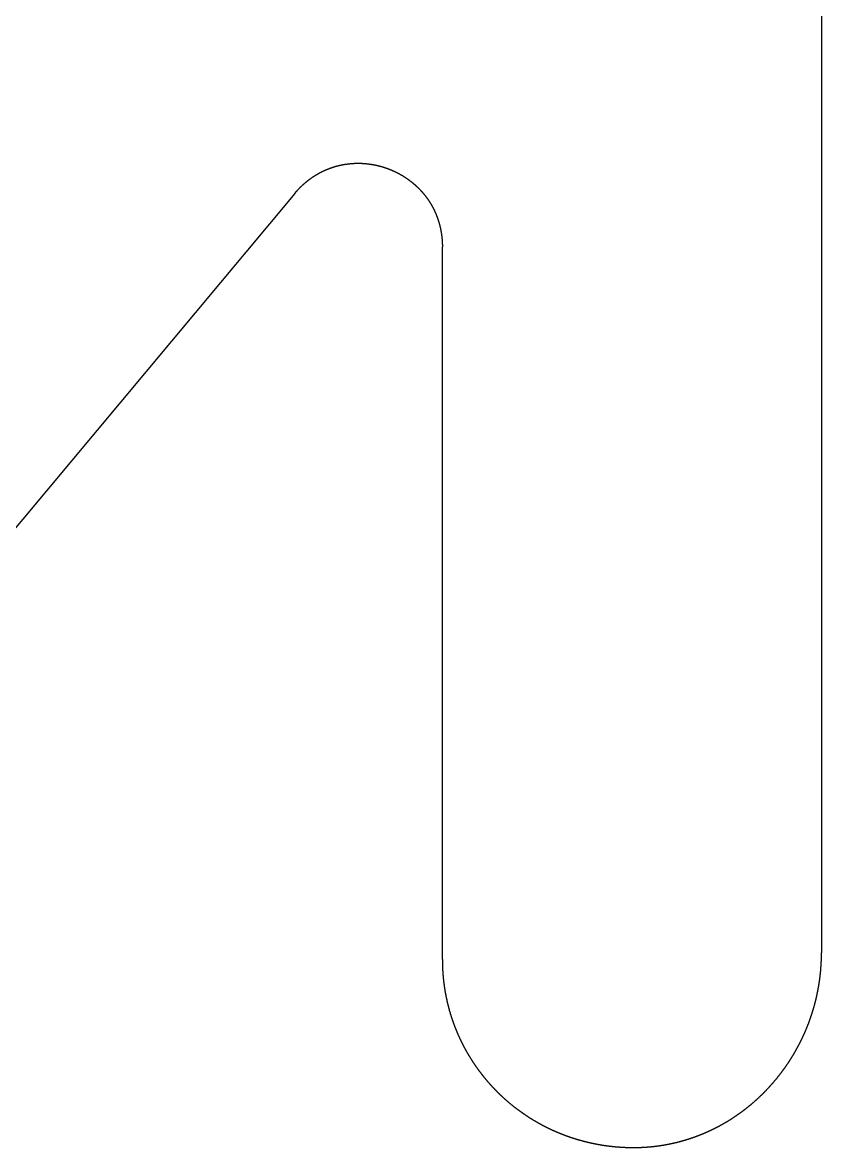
# Model space of a CAD drawing. Header units: millimetres. Extents: x -275 to 275, y -100 to 100.
# Drawn here: x 48.21 to 63.51, y -26.55 to -4.99 of the extents above; entities that cross this region are included whole.
import ezdxf

# ---------------------------------------------------------------- set-up
doc = ezdxf.new("R2010")
doc.units = ezdxf.units.MM

msp = doc.modelspace()

# ---------------------------------------------------------------- linework, layer by layer
for p, q in [((63.515, 13.435), (63.515, -22.822)), ((53.422, -8.266), (39.237, -25.246)), ((56.25, -22.949), (56.25, -9.292))]:
    msp.add_line(p, q)
for points in [[(53.422, -8.266), (53.425, -8.263), (53.428, -8.259), (53.431, -8.256), (53.434, -8.253), (53.436, -8.249), (53.439, -8.246), (53.442, -8.242), (53.445, -8.239), (53.448, -8.236), (53.451, -8.232), (53.454, -8.229), (53.457, -8.226), (53.46, -8.222), (53.463, -8.219), (53.466, -8.216), (53.469, -8.213), (53.472, -8.209), (53.475, -8.206), (53.478, -8.203), (53.481, -8.2), (53.484, -8.196), (53.487, -8.193), (53.49, -8.19), (53.493, -8.187), (53.496, -8.184), (53.499, -8.18), (53.502, -8.177), (53.505, -8.174), (53.508, -8.171), (53.511, -8.168), (53.514, -8.165), (53.517, -8.162), (53.52, -8.159), (53.523, -8.155), (53.526, -8.152), (53.529, -8.149), (53.532, -8.146), (53.535, -8.143), (53.538, -8.14), (53.541, -8.137), (53.544, -8.134), (53.547, -8.131), (53.551, -8.128), (53.554, -8.125), (53.557, -8.122), (53.56, -8.119), (53.563, -8.116), (53.566, -8.113), (53.569, -8.111), (53.572, -8.108), (53.575, -8.105), (53.579, -8.102), (53.582, -8.099), (53.585, -8.096), (53.588, -8.093), (53.591, -8.09), (53.594, -8.088), (53.597, -8.085), (53.601, -8.082), (53.604, -8.079), (53.607, -8.076), (53.61, -8.074), (53.613, -8.071), (53.617, -8.068), (53.62, -8.065), (53.623, -8.063), (53.626, -8.06), (53.629, -8.057), (53.633, -8.054), (53.636, -8.052), (53.639, -8.049), (53.642, -8.046), (53.645, -8.044), (53.649, -8.041), (53.652, -8.038), (53.655, -8.036), (53.658, -8.033), (53.662, -8.03), (53.665, -8.028), (53.668, -8.025), (53.671, -8.023), (53.675, -8.02), (53.678, -8.018), (53.681, -8.015), (53.685, -8.012), (53.688, -8.01), (53.691, -8.007), (53.694, -8.005), (53.698, -8.002), (53.701, -8), (53.704, -7.997), (53.708, -7.995), (53.711, -7.993), (53.714, -7.99), (53.718, -7.988), (53.721, -7.985), (53.724, -7.983), (53.728, -7.98), (53.731, -7.978), (53.734, -7.976), (53.738, -7.973), (53.741, -7.971), (53.744, -7.969), (53.748, -7.966), (53.751, -7.964), (53.754, -7.962), (53.758, -7.959), (53.761, -7.957), (53.764, -7.955), (53.768, -7.952), (53.771, -7.95), (53.775, -7.948), (53.778, -7.946), (53.781, -7.943), (53.785, -7.941), (53.788, -7.939), (53.792, -7.937), (53.795, -7.934), (53.798, -7.932), (53.802, -7.93), (53.805, -7.928), (53.809, -7.926), (53.812, -7.924), (53.815, -7.922), (53.819, -7.919), (53.822, -7.917), (53.826, -7.915), (53.829, -7.913), (53.833, -7.911), (53.836, -7.909), (53.839, -7.907), (53.843, -7.905), (53.846, -7.903), (53.85, -7.901), (53.853, -7.899), (53.857, -7.897), (53.86, -7.895), (53.864, -7.893), (53.867, -7.891), (53.871, -7.889), (53.874, -7.887), (53.878, -7.885), (53.881, -7.883), (53.885, -7.881), (53.888, -7.879), (53.892, -7.877), (53.895, -7.875), (53.899, -7.873), (53.902, -7.871), (53.906, -7.87), (53.909, -7.868), (53.913, -7.866), (53.916, -7.864), (53.92, -7.862), (53.923, -7.86), (53.927, -7.858), (53.93, -7.857), (53.934, -7.855), (53.937, -7.853), (53.941, -7.851), (53.944, -7.85), (53.948, -7.848), (53.951, -7.846), (53.955, -7.844), (53.959, -7.843), (53.962, -7.841), (53.966, -7.839), (53.969, -7.837), (53.973, -7.836), (53.976, -7.834), (53.98, -7.832), (53.983, -7.831), (53.987, -7.829), (53.991, -7.828), (53.994, -7.826), (53.998, -7.824), (54.001, -7.823), (54.005, -7.821), (54.009, -7.82), (54.012, -7.818), (54.016, -7.816), (54.019, -7.815), (54.023, -7.813), (54.027, -7.812), (54.03, -7.81), (54.034, -7.809), (54.037, -7.807), (54.041, -7.806), (54.045, -7.804), (54.048, -7.803), (54.052, -7.801), (54.055, -7.8), (54.059, -7.798), (54.063, -7.797), (54.066, -7.795), (54.07, -7.794), (54.073, -7.793), (54.077, -7.791), (54.081, -7.79), (54.084, -7.788), (54.088, -7.787), (54.092, -7.786), (54.095, -7.784), (54.099, -7.783), (54.103, -7.782), (54.106, -7.78), (54.11, -7.779), (54.114, -7.778), (54.117, -7.777), (54.121, -7.775), (54.125, -7.774), (54.128, -7.773), (54.132, -7.771), (54.135, -7.77), (54.139, -7.769), (54.143, -7.768), (54.146, -7.767), (54.15, -7.765), (54.154, -7.764), (54.158, -7.763), (54.161, -7.762), (54.165, -7.761), (54.169, -7.759), (54.172, -7.758), (54.176, -7.757), (54.18, -7.756), (54.183, -7.755), (54.187, -7.754), (54.191, -7.753), (54.194, -7.752), (54.198, -7.751), (54.202, -7.749), (54.205, -7.748), (54.209, -7.747), (54.213, -7.746), (54.217, -7.745), (54.22, -7.744), (54.224, -7.743), (54.228, -7.742), (54.231, -7.741), (54.235, -7.74), (54.239, -7.739), (54.242, -7.738), (54.246, -7.737), (54.25, -7.736), (54.254, -7.736), (54.257, -7.735), (54.261, -7.734), (54.265, -7.733), (54.268, -7.732), (54.272, -7.731), (54.276, -7.73), (54.28, -7.729), (54.283, -7.728), (54.287, -7.727), (54.291, -7.727), (54.295, -7.726), (54.298, -7.725), (54.302, -7.724), (54.306, -7.723), (54.31, -7.723), (54.313, -7.722), (54.317, -7.721), (54.321, -7.72), (54.324, -7.719), (54.328, -7.719), (54.332, -7.718), (54.336, -7.717), (54.339, -7.717), (54.343, -7.716), (54.347, -7.715), (54.351, -7.714), (54.354, -7.714), (54.358, -7.713), (54.362, -7.712), (54.366, -7.712), (54.369, -7.711), (54.373, -7.71), (54.377, -7.71), (54.381, -7.709), (54.384, -7.709), (54.388, -7.708), (54.392, -7.707), (54.396, -7.707), (54.399, -7.706), (54.403, -7.706), (54.407, -7.705), (54.411, -7.705), (54.414, -7.704), (54.418, -7.704), (54.422, -7.703), (54.426, -7.703), (54.429, -7.702), (54.433, -7.702), (54.437, -7.701), (54.441, -7.701), (54.445, -7.7), (54.448, -7.7), (54.452, -7.699), (54.456, -7.699), (54.46, -7.698), (54.463, -7.698), (54.467, -7.698), (54.471, -7.697), (54.475, -7.697), (54.478, -7.696), (54.482, -7.696), (54.486, -7.696), (54.49, -7.695), (54.494, -7.695), (54.497, -7.695), (54.501, -7.694), (54.505, -7.694), (54.509, -7.694), (54.512, -7.693), (54.516, -7.693), (54.52, -7.693), (54.524, -7.693), (54.527, -7.692), (54.531, -7.692), (54.535, -7.692), (54.539, -7.692), (54.543, -7.691), (54.546, -7.691), (54.55, -7.691), (54.554, -7.691), (54.558, -7.691), (54.561, -7.69), (54.565, -7.69), (54.569, -7.69), (54.573, -7.69), (54.576, -7.69), (54.58, -7.69), (54.584, -7.689), (54.588, -7.689), (54.592, -7.689), (54.595, -7.689), (54.599, -7.689), (54.603, -7.689), (54.607, -7.689), (54.61, -7.689), (54.614, -7.689), (54.618, -7.689), (54.622, -7.689), (54.625, -7.689), (54.629, -7.689), (54.633, -7.689), (54.637, -7.689), (54.641, -7.689), (54.644, -7.689), (54.648, -7.689), (54.652, -7.689), (54.656, -7.689), (54.659, -7.689), (54.663, -7.689), (54.667, -7.689), (54.671, -7.689), (54.674, -7.689), (54.678, -7.689), (54.682, -7.689), (54.686, -7.689), (54.69, -7.69), (54.693, -7.69), (54.697, -7.69), (54.701, -7.69), (54.705, -7.69), (54.708, -7.69), (54.712, -7.69), (54.716, -7.691), (54.72, -7.691), (54.723, -7.691), (54.727, -7.691), (54.731, -7.691), (54.735, -7.692), (54.738, -7.692), (54.742, -7.692), (54.746, -7.692), (54.75, -7.693), (54.753, -7.693), (54.757, -7.693), (54.761, -7.693), (54.765, -7.694), (54.768, -7.694), (54.772, -7.694), (54.776, -7.695), (54.78, -7.695), (54.783, -7.695), (54.787, -7.696), (54.791, -7.696), (54.795, -7.696), (54.798, -7.697), (54.802, -7.697), (54.806, -7.698), (54.809, -7.698), (54.813, -7.698), (54.817, -7.699), (54.821, -7.699), (54.824, -7.7), (54.828, -7.7), (54.832, -7.701), (54.836, -7.701), (54.839, -7.701), (54.843, -7.702), (54.847, -7.702), (54.85, -7.703), (54.854, -7.703), (54.858, -7.704), (54.862, -7.704), (54.865, -7.705), (54.869, -7.706), (54.873, -7.706), (54.877, -7.707), (54.88, -7.707), (54.884, -7.708), (54.888, -7.708), (54.891, -7.709), (54.895, -7.71), (54.899, -7.71), (54.902, -7.711), (54.906, -7.711), (54.91, -7.712), (54.914, -7.713), (54.917, -7.713), (54.921, -7.714), (54.925, -7.715), (54.928, -7.715), (54.932, -7.716), (54.936, -7.717), (54.939, -7.717), (54.943, -7.718), (54.947, -7.719), (54.95, -7.719), (54.954, -7.72), (54.958, -7.721), (54.961, -7.722), (54.965, -7.722), (54.969, -7.723), (54.972, -7.724), (54.976, -7.725), (54.98, -7.725), (54.984, -7.726), (54.987, -7.727), (54.991, -7.728), (54.994, -7.729), (54.998, -7.73), (55.002, -7.73), (55.005, -7.731), (55.009, -7.732), (55.013, -7.733), (55.016, -7.734), (55.02, -7.735), (55.024, -7.736), (55.027, -7.736), (55.031, -7.737), (55.035, -7.738), (55.038, -7.739), (55.042, -7.74), (55.046, -7.741), (55.049, -7.742), (55.053, -7.743), (55.056, -7.744), (55.06, -7.745), (55.064, -7.746), (55.067, -7.747), (55.071, -7.748), (55.074, -7.749), (55.078, -7.75), (55.082, -7.751), (55.085, -7.752), (55.089, -7.753), (55.092, -7.754), (55.096, -7.755), (55.1, -7.756), (55.103, -7.757), (55.107, -7.758), (55.11, -7.759), (55.114, -7.76), (55.118, -7.761), (55.121, -7.763), (55.125, -7.764), (55.128, -7.765), (55.132, -7.766), (55.136, -7.767), (55.139, -7.768), (55.143, -7.769), (55.146, -7.771), (55.15, -7.772), (55.153, -7.773), (55.157, -7.774), (55.16, -7.775), (55.164, -7.776), (55.168, -7.778), (55.171, -7.779), (55.175, -7.78), (55.178, -7.781), (55.182, -7.783), (55.185, -7.784), (55.189, -7.785), (55.192, -7.786), (55.196, -7.788), (55.199, -7.789), (55.203, -7.79), (55.206, -7.792), (55.21, -7.793), (55.213, -7.794), (55.217, -7.795), (55.22, -7.797), (55.224, -7.798), (55.227, -7.799), (55.231, -7.801), (55.234, -7.802), (55.238, -7.804), (55.241, -7.805), (55.245, -7.806), (55.248, -7.808), (55.252, -7.809), (55.255, -7.811), (55.259, -7.812), (55.262, -7.813), (55.266, -7.815), (55.269, -7.816), (55.273, -7.818), (55.276, -7.819), (55.28, -7.821), (55.283, -7.822), (55.286, -7.824), (55.29, -7.825), (55.293, -7.827), (55.297, -7.828), (55.3, -7.83), (55.304, -7.831), (55.307, -7.833), (55.31, -7.834), (55.314, -7.836), (55.317, -7.837), (55.321, -7.839), (55.324, -7.84), (55.327, -7.842), (55.331, -7.843), (55.334, -7.845), (55.338, -7.847), (55.341, -7.848), (55.344, -7.85), (55.348, -7.851), (55.351, -7.853), (55.355, -7.855), (55.358, -7.856), (55.361, -7.858), (55.365, -7.86), (55.368, -7.861), (55.371, -7.863), (55.375, -7.865), (55.378, -7.866), (55.381, -7.868), (55.385, -7.87), (55.388, -7.871), (55.391, -7.873), (55.395, -7.875), (55.398, -7.877), (55.401, -7.878), (55.405, -7.88), (55.408, -7.882), (55.411, -7.884), (55.415, -7.885), (55.418, -7.887), (55.421, -7.889), (55.425, -7.891), (55.428, -7.893), (55.431, -7.894), (55.434, -7.896), (55.438, -7.898), (55.441, -7.9), (55.444, -7.902), (55.448, -7.904), (55.451, -7.905), (55.454, -7.907), (55.457, -7.909), (55.461, -7.911), (55.464, -7.913), (55.467, -7.915), (55.47, -7.917), (55.474, -7.919), (55.477, -7.92), (55.48, -7.922), (55.483, -7.924), (55.486, -7.926), (55.49, -7.928), (55.493, -7.93), (55.496, -7.932), (55.499, -7.934), (55.502, -7.936), (55.506, -7.938), (55.509, -7.94), (55.512, -7.942), (55.515, -7.944), (55.518, -7.946), (55.522, -7.948), (55.525, -7.95), (55.528, -7.952), (55.531, -7.954), (55.534, -7.956), (55.537, -7.958), (55.54, -7.96), (55.544, -7.962), (55.547, -7.964), (55.55, -7.966), (55.553, -7.969), (55.556, -7.971), (55.559, -7.973), (55.562, -7.975), (55.565, -7.977), (55.568, -7.979), (55.572, -7.981), (55.575, -7.983), (55.578, -7.985), (55.581, -7.988), (55.584, -7.99), (55.587, -7.992), (55.59, -7.994), (55.593, -7.996), (55.596, -7.999), (55.599, -8.001), (55.602, -8.003), (55.605, -8.005), (55.608, -8.007), (55.611, -8.01), (55.614, -8.012), (55.617, -8.014), (55.62, -8.016), (55.623, -8.019), (55.626, -8.021), (55.629, -8.023), (55.632, -8.025), (55.635, -8.028), (55.638, -8.03), (55.641, -8.032), (55.644, -8.035), (55.647, -8.037), (55.65, -8.039), (55.653, -8.041), (55.656, -8.044), (55.659, -8.046), (55.662, -8.048), (55.665, -8.051), (55.668, -8.053), (55.671, -8.056), (55.674, -8.058), (55.677, -8.06), (55.68, -8.063), (55.683, -8.065), (55.685, -8.068), (55.688, -8.07), (55.691, -8.072), (55.694, -8.075), (55.697, -8.077), (55.7, -8.08), (55.703, -8.082), (55.706, -8.085), (55.708, -8.087), (55.711, -8.089), (55.714, -8.092), (55.717, -8.094), (55.72, -8.097), (55.723, -8.099), (55.726, -8.102), (55.728, -8.104), (55.731, -8.107), (55.734, -8.109), (55.737, -8.112), (55.74, -8.115), (55.742, -8.117), (55.745, -8.12), (55.748, -8.122), (55.751, -8.125), (55.753, -8.127), (55.756, -8.13), (55.759, -8.132), (55.762, -8.135), (55.764, -8.138), (55.767, -8.14), (55.77, -8.143), (55.773, -8.145), (55.775, -8.148), (55.778, -8.151), (55.781, -8.153), (55.784, -8.156), (55.786, -8.159), (55.789, -8.161), (55.792, -8.164), (55.794, -8.167), (55.797, -8.169), (55.8, -8.172), (55.802, -8.175), (55.805, -8.177), (55.808, -8.18), (55.81, -8.183), (55.813, -8.186), (55.815, -8.188), (55.818, -8.191), (55.821, -8.194), (55.823, -8.196), (55.826, -8.199), (55.829, -8.202), (55.831, -8.205), (55.834, -8.208), (55.836, -8.21), (55.839, -8.213), (55.841, -8.216), (55.844, -8.219), (55.847, -8.222), (55.849, -8.224), (55.852, -8.227), (55.854, -8.23), (55.857, -8.233), (55.859, -8.236), (55.862, -8.238), (55.864, -8.241), (55.867, -8.244), (55.869, -8.247), (55.872, -8.25), (55.874, -8.253), (55.877, -8.256), (55.879, -8.259), (55.882, -8.261), (55.884, -8.264), (55.887, -8.267), (55.889, -8.27), (55.891, -8.273), (55.894, -8.276), (55.896, -8.279), (55.899, -8.282), (55.901, -8.285), (55.904, -8.288), (55.906, -8.291), (55.908, -8.294), (55.911, -8.297), (55.913, -8.3), (55.915, -8.303), (55.918, -8.306), (55.92, -8.309), (55.922, -8.312), (55.925, -8.315), (55.927, -8.318), (55.929, -8.321), (55.932, -8.324), (55.934, -8.327), (55.936, -8.33), (55.939, -8.333), (55.941, -8.336), (55.943, -8.339), (55.946, -8.342), (55.948, -8.345), (55.95, -8.348), (55.952, -8.352), (55.955, -8.355), (55.957, -8.358), (55.959, -8.361), (55.961, -8.364), (55.964, -8.367), (55.966, -8.37), (55.968, -8.373), (55.97, -8.376), (55.972, -8.38), (55.975, -8.383), (55.977, -8.386), (55.979, -8.389), (55.981, -8.392), (55.983, -8.395), (55.985, -8.399), (55.988, -8.402), (55.99, -8.405), (55.992, -8.408), (55.994, -8.411), (55.996, -8.415), (55.998, -8.418), (56, -8.421), (56.002, -8.424), (56.004, -8.428), (56.006, -8.431), (56.009, -8.434), (56.011, -8.437), (56.013, -8.441), (56.015, -8.444), (56.017, -8.447), (56.019, -8.451), (56.021, -8.454), (56.023, -8.457), (56.025, -8.46), (56.027, -8.464), (56.029, -8.467), (56.031, -8.47), (56.033, -8.474), (56.035, -8.477), (56.037, -8.48), (56.039, -8.484), (56.041, -8.487), (56.043, -8.491), (56.044, -8.494), (56.046, -8.497), (56.048, -8.501), (56.05, -8.504), (56.052, -8.507), (56.054, -8.511), (56.056, -8.514), (56.058, -8.518), (56.06, -8.521), (56.061, -8.524), (56.063, -8.528), (56.065, -8.531), (56.067, -8.535), (56.069, -8.538), (56.071, -8.542), (56.072, -8.545), (56.074, -8.549), (56.076, -8.552), (56.078, -8.556), (56.08, -8.559), (56.081, -8.563), (56.083, -8.566), (56.085, -8.57), (56.087, -8.573), (56.088, -8.577), (56.09, -8.58), (56.092, -8.584), (56.094, -8.587), (56.095, -8.591), (56.097, -8.594), (56.099, -8.598), (56.1, -8.601), (56.102, -8.605), (56.104, -8.608), (56.105, -8.612), (56.107, -8.616), (56.109, -8.619), (56.11, -8.623), (56.112, -8.626), (56.113, -8.63), (56.115, -8.634), (56.117, -8.637), (56.118, -8.641), (56.12, -8.644), (56.121, -8.648), (56.123, -8.652), (56.124, -8.655), (56.126, -8.659), (56.128, -8.663), (56.129, -8.666), (56.131, -8.67), (56.132, -8.674), (56.134, -8.677), (56.135, -8.681), (56.137, -8.685), (56.138, -8.688), (56.14, -8.692), (56.141, -8.696), (56.142, -8.7), (56.144, -8.703), (56.145, -8.707), (56.147, -8.711), (56.148, -8.715), (56.15, -8.718), (56.151, -8.722), (56.152, -8.726), (56.154, -8.73), (56.155, -8.733), (56.156, -8.737), (56.158, -8.741), (56.159, -8.745), (56.16, -8.748), (56.162, -8.752), (56.163, -8.756), (56.164, -8.76), (56.166, -8.764), (56.167, -8.767), (56.168, -8.771), (56.169, -8.775), (56.171, -8.779), (56.172, -8.783), (56.173, -8.787), (56.174, -8.79), (56.176, -8.794), (56.177, -8.798), (56.178, -8.802), (56.179, -8.806), (56.18, -8.81), (56.182, -8.814), (56.183, -8.818), (56.184, -8.822), (56.185, -8.825), (56.186, -8.829), (56.187, -8.833), (56.188, -8.837), (56.19, -8.841), (56.191, -8.845), (56.192, -8.849), (56.193, -8.853), (56.194, -8.857), (56.195, -8.861), (56.196, -8.865), (56.197, -8.869), (56.198, -8.873), (56.199, -8.877), (56.2, -8.881), (56.201, -8.885), (56.202, -8.889), (56.203, -8.893), (56.204, -8.897), (56.205, -8.901), (56.206, -8.905), (56.207, -8.909), (56.208, -8.913), (56.209, -8.917), (56.21, -8.921), (56.211, -8.925), (56.212, -8.929), (56.212, -8.933), (56.213, -8.937), (56.214, -8.941), (56.215, -8.945), (56.216, -8.949), (56.217, -8.953), (56.218, -8.957), (56.218, -8.961), (56.219, -8.965), (56.22, -8.97), (56.221, -8.974), (56.222, -8.978), (56.222, -8.982), (56.223, -8.986), (56.224, -8.99), (56.225, -8.994), (56.225, -8.998), (56.226, -9.003), (56.227, -9.007), (56.227, -9.011), (56.228, -9.015), (56.229, -9.019), (56.23, -9.023), (56.23, -9.028), (56.231, -9.032), (56.231, -9.036), (56.232, -9.04), (56.233, -9.044), (56.233, -9.048), (56.234, -9.053), (56.234, -9.057), (56.235, -9.061), (56.236, -9.065), (56.236, -9.07), (56.237, -9.074), (56.237, -9.078), (56.238, -9.082), (56.238, -9.087), (56.239, -9.091), (56.239, -9.095), (56.24, -9.099), (56.24, -9.104), (56.241, -9.108), (56.241, -9.112), (56.242, -9.116), (56.242, -9.121), (56.242, -9.125), (56.243, -9.129), (56.243, -9.134), (56.244, -9.138), (56.244, -9.142), (56.244, -9.147), (56.245, -9.151), (56.245, -9.155), (56.245, -9.16), (56.246, -9.164), (56.246, -9.168), (56.246, -9.173), (56.247, -9.177), (56.247, -9.181), (56.247, -9.186), (56.247, -9.19), (56.248, -9.194), (56.248, -9.199), (56.248, -9.203), (56.248, -9.208), (56.249, -9.212), (56.249, -9.216), (56.249, -9.221), (56.249, -9.225), (56.249, -9.23), (56.249, -9.234), (56.25, -9.238), (56.25, -9.243), (56.25, -9.247), (56.25, -9.252), (56.25, -9.256), (56.25, -9.261), (56.25, -9.265), (56.25, -9.27), (56.25, -9.274), (56.25, -9.278), (56.25, -9.283), (56.25, -9.287), (56.25, -9.292)], [(59.94, -26.55), (59.946, -26.55), (59.952, -26.55), (59.958, -26.55), (59.964, -26.55), (59.97, -26.549), (59.976, -26.549), (59.982, -26.549), (59.988, -26.549), (59.994, -26.549), (59.999, -26.549), (60.005, -26.549), (60.011, -26.549), (60.017, -26.548), (60.023, -26.548), (60.029, -26.548), (60.035, -26.548), (60.041, -26.548), (60.047, -26.547), (60.053, -26.547), (60.059, -26.547), (60.065, -26.547), (60.071, -26.546), (60.077, -26.546), (60.083, -26.546), (60.089, -26.546), (60.095, -26.545), (60.101, -26.545), (60.107, -26.545), (60.113, -26.544), (60.118, -26.544), (60.124, -26.544), (60.13, -26.543), (60.136, -26.543), (60.142, -26.543), (60.148, -26.542), (60.154, -26.542), (60.16, -26.541), (60.166, -26.541), (60.172, -26.541), (60.177, -26.54), (60.183, -26.54), (60.189, -26.539), (60.195, -26.539), (60.201, -26.538), (60.207, -26.538), (60.213, -26.537), (60.219, -26.537), (60.225, -26.536), (60.23, -26.536), (60.236, -26.535), (60.242, -26.535), (60.248, -26.534), (60.254, -26.534), (60.26, -26.533), (60.266, -26.532), (60.271, -26.532), (60.277, -26.531), (60.283, -26.531), (60.289, -26.53), (60.295, -26.529), (60.301, -26.529), (60.306, -26.528), (60.312, -26.527), (60.318, -26.527), (60.324, -26.526), (60.33, -26.525), (60.336, -26.525), (60.341, -26.524), (60.347, -26.523), (60.353, -26.522), (60.359, -26.522), (60.365, -26.521), (60.37, -26.52), (60.376, -26.519), (60.382, -26.519), (60.388, -26.518), (60.394, -26.517), (60.399, -26.516), (60.405, -26.515), (60.411, -26.515), (60.417, -26.514), (60.422, -26.513), (60.428, -26.512), (60.434, -26.511), (60.44, -26.51), (60.445, -26.509), (60.451, -26.509), (60.457, -26.508), (60.463, -26.507), (60.468, -26.506), (60.474, -26.505), (60.48, -26.504), (60.486, -26.503), (60.491, -26.502), (60.497, -26.501), (60.503, -26.5), (60.509, -26.499), (60.514, -26.498), (60.52, -26.497), (60.526, -26.496), (60.531, -26.495), (60.537, -26.494), (60.543, -26.493), (60.548, -26.492), (60.554, -26.491), (60.56, -26.49), (60.566, -26.489), (60.571, -26.488), (60.577, -26.487), (60.583, -26.485), (60.588, -26.484), (60.594, -26.483), (60.6, -26.482), (60.605, -26.481), (60.611, -26.48), (60.617, -26.479), (60.622, -26.477), (60.628, -26.476), (60.634, -26.475), (60.639, -26.474), (60.645, -26.473), (60.651, -26.471), (60.656, -26.47), (60.662, -26.469), (60.667, -26.468), (60.673, -26.466), (60.679, -26.465), (60.684, -26.464), (60.69, -26.463), (60.696, -26.461), (60.701, -26.46), (60.707, -26.459), (60.712, -26.457), (60.718, -26.456), (60.724, -26.455), (60.729, -26.453), (60.735, -26.452), (60.74, -26.451), (60.746, -26.449), (60.751, -26.448), (60.757, -26.447), (60.763, -26.445), (60.768, -26.444), (60.774, -26.442), (60.779, -26.441), (60.785, -26.439), (60.79, -26.438), (60.796, -26.437), (60.801, -26.435), (60.807, -26.434), (60.813, -26.432), (60.818, -26.431), (60.824, -26.429), (60.829, -26.428), (60.835, -26.426), (60.84, -26.425), (60.846, -26.423), (60.851, -26.422), (60.857, -26.42), (60.862, -26.418), (60.868, -26.417), (60.873, -26.415), (60.879, -26.414), (60.884, -26.412), (60.89, -26.41), (60.895, -26.409), (60.901, -26.407), (60.906, -26.406), (60.912, -26.404), (60.917, -26.402), (60.923, -26.401), (60.928, -26.399), (60.933, -26.397), (60.939, -26.396), (60.944, -26.394), (60.95, -26.392), (60.955, -26.391), (60.961, -26.389), (60.966, -26.387), (60.972, -26.385), (60.977, -26.384), (60.982, -26.382), (60.988, -26.38), (60.993, -26.378), (60.999, -26.377), (61.004, -26.375), (61.009, -26.373), (61.015, -26.371), (61.02, -26.369), (61.026, -26.367), (61.031, -26.366), (61.036, -26.364), (61.042, -26.362), (61.047, -26.36), (61.053, -26.358), (61.058, -26.356), (61.063, -26.354), (61.069, -26.353), (61.074, -26.351), (61.079, -26.349), (61.085, -26.347), (61.09, -26.345), (61.095, -26.343), (61.101, -26.341), (61.106, -26.339), (61.111, -26.337), (61.117, -26.335), (61.122, -26.333), (61.127, -26.331), (61.133, -26.329), (61.138, -26.327), (61.143, -26.325), (61.149, -26.323), (61.154, -26.321), (61.159, -26.319), (61.164, -26.317), (61.17, -26.315), (61.175, -26.313), (61.18, -26.311), (61.186, -26.309), (61.191, -26.307), (61.196, -26.305), (61.201, -26.303), (61.207, -26.3), (61.212, -26.298), (61.217, -26.296), (61.222, -26.294), (61.228, -26.292), (61.233, -26.29), (61.238, -26.288), (61.243, -26.285), (61.249, -26.283), (61.254, -26.281), (61.259, -26.279), (61.264, -26.277), (61.269, -26.274), (61.275, -26.272), (61.28, -26.27), (61.285, -26.268), (61.29, -26.266), (61.295, -26.263), (61.301, -26.261), (61.306, -26.259), (61.311, -26.257), (61.316, -26.254), (61.321, -26.252), (61.326, -26.25), (61.332, -26.247), (61.337, -26.245), (61.342, -26.243), (61.347, -26.24), (61.352, -26.238), (61.357, -26.236), (61.362, -26.233), (61.368, -26.231), (61.373, -26.229), (61.378, -26.226), (61.383, -26.224), (61.388, -26.221), (61.393, -26.219), (61.398, -26.217), (61.403, -26.214), (61.408, -26.212), (61.414, -26.209), (61.419, -26.207), (61.424, -26.204), (61.429, -26.202), (61.434, -26.199), (61.439, -26.197), (61.444, -26.195), (61.449, -26.192), (61.454, -26.19), (61.459, -26.187), (61.464, -26.185), (61.469, -26.182), (61.474, -26.179), (61.479, -26.177), (61.484, -26.174), (61.489, -26.172), (61.494, -26.169), (61.499, -26.167), (61.504, -26.164), (61.509, -26.162), (61.514, -26.159), (61.519, -26.156), (61.524, -26.154), (61.529, -26.151), (61.534, -26.148), (61.539, -26.146), (61.544, -26.143), (61.549, -26.141), (61.554, -26.138), (61.559, -26.135), (61.564, -26.133), (61.569, -26.13), (61.574, -26.127), (61.579, -26.125), (61.584, -26.122), (61.589, -26.119), (61.594, -26.116), (61.599, -26.114), (61.604, -26.111), (61.609, -26.108), (61.613, -26.105), (61.618, -26.103), (61.623, -26.1), (61.628, -26.097), (61.633, -26.094), (61.638, -26.092), (61.643, -26.089), (61.648, -26.086), (61.653, -26.083), (61.657, -26.08), (61.662, -26.078), (61.667, -26.075), (61.672, -26.072), (61.677, -26.069), (61.682, -26.066), (61.687, -26.063), (61.691, -26.06), (61.696, -26.058), (61.701, -26.055), (61.706, -26.052), (61.711, -26.049), (61.715, -26.046), (61.72, -26.043), (61.725, -26.04), (61.73, -26.037), (61.735, -26.034), (61.739, -26.031), (61.744, -26.028), (61.749, -26.025), (61.754, -26.022), (61.759, -26.02), (61.763, -26.017), (61.768, -26.014), (61.773, -26.011), (61.778, -26.008), (61.782, -26.005), (61.787, -26.002), (61.792, -25.998), (61.796, -25.995), (61.801, -25.992), (61.806, -25.989), (61.811, -25.986), (61.815, -25.983), (61.82, -25.98), (61.825, -25.977), (61.829, -25.974), (61.834, -25.971), (61.839, -25.968), (61.843, -25.965), (61.848, -25.962), (61.853, -25.959), (61.857, -25.955), (61.862, -25.952), (61.867, -25.949), (61.871, -25.946), (61.876, -25.943), (61.881, -25.94), (61.885, -25.936), (61.89, -25.933), (61.895, -25.93), (61.899, -25.927), (61.904, -25.924), (61.908, -25.921), (61.913, -25.917), (61.918, -25.914), (61.922, -25.911), (61.927, -25.908), (61.931, -25.904), (61.936, -25.901), (61.941, -25.898), (61.945, -25.895), (61.95, -25.891), (61.954, -25.888), (61.959, -25.885), (61.963, -25.882), (61.968, -25.878), (61.972, -25.875), (61.977, -25.872), (61.981, -25.868), (61.986, -25.865), (61.99, -25.862), (61.995, -25.858), (61.999, -25.855), (62.004, -25.852), (62.008, -25.848), (62.013, -25.845), (62.017, -25.842), (62.022, -25.838), (62.026, -25.835), (62.031, -25.831), (62.035, -25.828), (62.04, -25.825), (62.044, -25.821), (62.049, -25.818), (62.053, -25.814), (62.058, -25.811), (62.062, -25.807), (62.066, -25.804), (62.071, -25.801), (62.075, -25.797), (62.08, -25.794), (62.084, -25.79), (62.088, -25.787), (62.093, -25.783), (62.097, -25.78), (62.102, -25.776), (62.106, -25.773), (62.11, -25.769), (62.115, -25.766), (62.119, -25.762), (62.123, -25.759), (62.128, -25.755), (62.132, -25.751), (62.137, -25.748), (62.141, -25.744), (62.145, -25.741), (62.15, -25.737), (62.154, -25.734), (62.158, -25.73), (62.162, -25.726), (62.167, -25.723), (62.171, -25.719), (62.175, -25.716), (62.18, -25.712), (62.184, -25.708), (62.188, -25.705), (62.192, -25.701), (62.197, -25.697), (62.201, -25.694), (62.205, -25.69), (62.209, -25.686), (62.214, -25.683), (62.218, -25.679), (62.222, -25.675), (62.226, -25.672), (62.231, -25.668), (62.235, -25.664), (62.239, -25.661), (62.243, -25.657), (62.247, -25.653), (62.252, -25.649), (62.256, -25.646), (62.26, -25.642), (62.264, -25.638), (62.268, -25.634), (62.272, -25.631), (62.277, -25.627), (62.281, -25.623), (62.285, -25.619), (62.289, -25.616), (62.293, -25.612), (62.297, -25.608), (62.301, -25.604), (62.306, -25.6), (62.31, -25.596), (62.314, -25.593), (62.318, -25.589), (62.322, -25.585), (62.326, -25.581), (62.33, -25.577), (62.334, -25.573), (62.338, -25.57), (62.342, -25.566), (62.346, -25.562), (62.35, -25.558), (62.355, -25.554), (62.359, -25.55), (62.363, -25.546), (62.367, -25.542), (62.371, -25.538), (62.375, -25.534), (62.379, -25.531), (62.383, -25.527), (62.387, -25.523), (62.391, -25.519), (62.395, -25.515), (62.399, -25.511), (62.403, -25.507), (62.407, -25.503), (62.411, -25.499), (62.415, -25.495), (62.419, -25.491), (62.422, -25.487), (62.426, -25.483), (62.43, -25.479), (62.434, -25.475), (62.438, -25.471), (62.442, -25.467), (62.446, -25.463), (62.45, -25.459), (62.454, -25.455), (62.458, -25.451), (62.462, -25.447), (62.466, -25.443), (62.469, -25.439), (62.473, -25.434), (62.477, -25.43), (62.481, -25.426), (62.485, -25.422), (62.489, -25.418), (62.493, -25.414), (62.496, -25.41), (62.5, -25.406), (62.504, -25.402), (62.508, -25.397), (62.512, -25.393), (62.515, -25.389), (62.519, -25.385), (62.523, -25.381), (62.527, -25.377), (62.531, -25.373), (62.534, -25.368), (62.538, -25.364), (62.542, -25.36), (62.546, -25.356), (62.549, -25.352), (62.553, -25.348), (62.557, -25.343), (62.561, -25.339), (62.564, -25.335), (62.568, -25.331), (62.572, -25.326), (62.576, -25.322), (62.579, -25.318), (62.583, -25.314), (62.587, -25.309), (62.59, -25.305), (62.594, -25.301), (62.598, -25.297), (62.601, -25.292), (62.605, -25.288), (62.609, -25.284), (62.612, -25.28), (62.616, -25.275), (62.62, -25.271), (62.623, -25.267), (62.627, -25.262), (62.63, -25.258), (62.634, -25.254), (62.638, -25.249), (62.641, -25.245), (62.645, -25.241), (62.648, -25.236), (62.652, -25.232), (62.656, -25.228), (62.659, -25.223), (62.663, -25.219), (62.666, -25.215), (62.67, -25.21), (62.673, -25.206), (62.677, -25.201), (62.68, -25.197), (62.684, -25.193), (62.687, -25.188), (62.691, -25.184), (62.694, -25.179), (62.698, -25.175), (62.701, -25.171), (62.705, -25.166), (62.708, -25.162), (62.712, -25.157), (62.715, -25.153), (62.719, -25.148), (62.722, -25.144), (62.726, -25.139), (62.729, -25.135), (62.732, -25.13), (62.736, -25.126), (62.739, -25.121), (62.743, -25.117), (62.746, -25.112), (62.75, -25.108), (62.753, -25.103), (62.756, -25.099), (62.76, -25.094), (62.763, -25.09), (62.766, -25.085), (62.77, -25.081), (62.773, -25.076), (62.776, -25.072), (62.78, -25.067), (62.783, -25.063), (62.786, -25.058), (62.79, -25.054), (62.793, -25.049), (62.796, -25.044), (62.8, -25.04), (62.803, -25.035), (62.806, -25.031), (62.81, -25.026), (62.813, -25.021), (62.816, -25.017), (62.819, -25.012), (62.823, -25.008), (62.826, -25.003), (62.829, -24.998), (62.832, -24.994), (62.836, -24.989), (62.839, -24.984), (62.842, -24.98), (62.845, -24.975), (62.848, -24.97), (62.852, -24.966), (62.855, -24.961), (62.858, -24.956), (62.861, -24.952), (62.864, -24.947), (62.867, -24.942), (62.871, -24.938), (62.874, -24.933), (62.877, -24.928), (62.88, -24.924), (62.883, -24.919), (62.886, -24.914), (62.889, -24.909), (62.892, -24.905), (62.896, -24.9), (62.899, -24.895), (62.902, -24.891), (62.905, -24.886), (62.908, -24.881), (62.911, -24.876), (62.914, -24.871), (62.917, -24.867), (62.92, -24.862), (62.923, -24.857), (62.926, -24.852), (62.929, -24.848), (62.932, -24.843), (62.935, -24.838), (62.938, -24.833), (62.941, -24.828), (62.944, -24.824), (62.947, -24.819), (62.95, -24.814), (62.953, -24.809), (62.956, -24.804), (62.959, -24.799), (62.962, -24.795), (62.965, -24.79), (62.968, -24.785), (62.971, -24.78), (62.974, -24.775), (62.977, -24.77), (62.979, -24.765), (62.982, -24.761), (62.985, -24.756), (62.988, -24.751), (62.991, -24.746), (62.994, -24.741), (62.997, -24.736), (63, -24.731), (63.002, -24.726), (63.005, -24.721), (63.008, -24.717), (63.011, -24.712), (63.014, -24.707), (63.017, -24.702), (63.019, -24.697), (63.022, -24.692), (63.025, -24.687), (63.028, -24.682), (63.03, -24.677), (63.033, -24.672), (63.036, -24.667), (63.039, -24.662), (63.041, -24.657), (63.044, -24.652), (63.047, -24.647), (63.05, -24.642), (63.052, -24.637), (63.055, -24.632), (63.058, -24.627), (63.061, -24.622), (63.063, -24.617), (63.066, -24.612), (63.069, -24.607), (63.071, -24.602), (63.074, -24.597), (63.077, -24.592), (63.079, -24.587), (63.082, -24.582), (63.084, -24.577), (63.087, -24.572), (63.09, -24.567), (63.092, -24.562), (63.095, -24.557), (63.098, -24.552), (63.1, -24.547), (63.103, -24.542), (63.105, -24.537), (63.108, -24.531), (63.11, -24.526), (63.113, -24.521), (63.115, -24.516), (63.118, -24.511), (63.121, -24.506), (63.123, -24.501), (63.126, -24.496), (63.128, -24.491), (63.131, -24.486), (63.133, -24.48), (63.136, -24.475), (63.138, -24.47), (63.14, -24.465), (63.143, -24.46), (63.145, -24.455), (63.148, -24.45), (63.15, -24.444), (63.153, -24.439), (63.155, -24.434), (63.158, -24.429), (63.16, -24.424), (63.162, -24.419), (63.165, -24.413), (63.167, -24.408), (63.17, -24.403), (63.172, -24.398), (63.174, -24.393), (63.177, -24.388), (63.179, -24.382), (63.181, -24.377), (63.184, -24.372), (63.186, -24.367), (63.188, -24.361), (63.191, -24.356), (63.193, -24.351), (63.195, -24.346), (63.198, -24.341), (63.2, -24.335), (63.202, -24.33), (63.204, -24.325), (63.207, -24.32), (63.209, -24.314), (63.211, -24.309), (63.213, -24.304), (63.216, -24.299), (63.218, -24.293), (63.22, -24.288), (63.222, -24.283), (63.224, -24.277), (63.227, -24.272), (63.229, -24.267), (63.231, -24.262), (63.233, -24.256), (63.235, -24.251), (63.237, -24.246), (63.24, -24.24), (63.242, -24.235), (63.244, -24.23), (63.246, -24.224), (63.248, -24.219), (63.25, -24.214), (63.252, -24.208), (63.254, -24.203), (63.256, -24.198), (63.258, -24.192), (63.261, -24.187), (63.263, -24.182), (63.265, -24.176), (63.267, -24.171), (63.269, -24.166), (63.271, -24.16), (63.273, -24.155), (63.275, -24.15), (63.277, -24.144), (63.279, -24.139), (63.281, -24.133), (63.283, -24.128), (63.285, -24.123), (63.287, -24.117), (63.289, -24.112), (63.291, -24.106), (63.293, -24.101), (63.294, -24.096), (63.296, -24.09), (63.298, -24.085), (63.3, -24.079), (63.302, -24.074), (63.304, -24.069), (63.306, -24.063), (63.308, -24.058), (63.31, -24.052), (63.312, -24.047), (63.313, -24.041), (63.315, -24.036), (63.317, -24.03), (63.319, -24.025), (63.321, -24.02), (63.323, -24.014), (63.324, -24.009), (63.326, -24.003), (63.328, -23.998), (63.33, -23.992), (63.331, -23.987), (63.333, -23.981), (63.335, -23.976), (63.337, -23.97), (63.338, -23.965), (63.34, -23.959), (63.342, -23.954), (63.344, -23.948), (63.345, -23.943), (63.347, -23.937), (63.349, -23.932), (63.35, -23.926), (63.352, -23.921), (63.354, -23.915), (63.355, -23.91), (63.357, -23.904), (63.359, -23.899), (63.36, -23.893), (63.362, -23.888), (63.364, -23.882), (63.365, -23.876), (63.367, -23.871), (63.368, -23.865), (63.37, -23.86), (63.372, -23.854), (63.373, -23.849), (63.375, -23.843), (63.376, -23.838), (63.378, -23.832), (63.379, -23.826), (63.381, -23.821), (63.382, -23.815), (63.384, -23.81), (63.385, -23.804), (63.387, -23.798), (63.388, -23.793), (63.39, -23.787), (63.391, -23.782), (63.393, -23.776), (63.394, -23.77), (63.396, -23.765), (63.397, -23.759), (63.399, -23.754), (63.4, -23.748), (63.401, -23.742), (63.403, -23.737), (63.404, -23.731), (63.406, -23.726), (63.407, -23.72), (63.408, -23.714), (63.41, -23.709), (63.411, -23.703), (63.412, -23.697), (63.414, -23.692), (63.415, -23.686), (63.416, -23.68), (63.418, -23.675), (63.419, -23.669), (63.42, -23.663), (63.422, -23.658), (63.423, -23.652), (63.424, -23.646), (63.425, -23.641), (63.427, -23.635), (63.428, -23.629), (63.429, -23.624), (63.43, -23.618), (63.432, -23.612), (63.433, -23.607), (63.434, -23.601), (63.435, -23.595), (63.436, -23.59), (63.437, -23.584), (63.439, -23.578), (63.44, -23.572), (63.441, -23.567), (63.442, -23.561), (63.443, -23.555), (63.444, -23.55), (63.445, -23.544), (63.447, -23.538), (63.448, -23.532), (63.449, -23.527), (63.45, -23.521), (63.451, -23.515), (63.452, -23.509), (63.453, -23.504), (63.454, -23.498), (63.455, -23.492), (63.456, -23.486), (63.457, -23.481), (63.458, -23.475), (63.459, -23.469), (63.46, -23.463), (63.461, -23.458), (63.462, -23.452), (63.463, -23.446), (63.464, -23.44), (63.465, -23.435), (63.466, -23.429), (63.467, -23.423), (63.468, -23.417), (63.469, -23.411), (63.47, -23.406), (63.47, -23.4), (63.471, -23.394), (63.472, -23.388), (63.473, -23.383), (63.474, -23.377), (63.475, -23.371), (63.476, -23.365), (63.477, -23.359), (63.477, -23.353), (63.478, -23.348), (63.479, -23.342), (63.48, -23.336), (63.481, -23.33), (63.481, -23.324), (63.482, -23.319), (63.483, -23.313), (63.484, -23.307), (63.484, -23.301), (63.485, -23.295), (63.486, -23.289), (63.487, -23.284), (63.487, -23.278), (63.488, -23.272), (63.489, -23.266), (63.489, -23.26), (63.49, -23.254), (63.491, -23.249), (63.491, -23.243), (63.492, -23.237), (63.493, -23.231), (63.493, -23.225), (63.494, -23.219), (63.495, -23.213), (63.495, -23.207), (63.496, -23.202), (63.496, -23.196), (63.497, -23.19), (63.497, -23.184), (63.498, -23.178), (63.499, -23.172), (63.499, -23.166), (63.5, -23.16), (63.5, -23.155), (63.501, -23.149), (63.501, -23.143), (63.502, -23.137), (63.502, -23.131), (63.503, -23.125), (63.503, -23.119), (63.504, -23.113), (63.504, -23.107), (63.504, -23.101), (63.505, -23.096), (63.505, -23.09), (63.506, -23.084), (63.506, -23.078), (63.507, -23.072), (63.507, -23.066), (63.507, -23.06), (63.508, -23.054), (63.508, -23.048), (63.508, -23.042), (63.509, -23.036), (63.509, -23.03), (63.509, -23.025), (63.51, -23.019), (63.51, -23.013), (63.51, -23.007), (63.511, -23.001), (63.511, -22.995), (63.511, -22.989), (63.511, -22.983), (63.512, -22.977), (63.512, -22.971), (63.512, -22.965), (63.512, -22.959), (63.513, -22.953), (63.513, -22.947), (63.513, -22.941), (63.513, -22.935), (63.513, -22.929), (63.513, -22.923), (63.514, -22.917), (63.514, -22.911), (63.514, -22.905), (63.514, -22.899), (63.514, -22.893), (63.514, -22.887), (63.514, -22.882), (63.514, -22.876), (63.515, -22.87), (63.515, -22.864), (63.515, -22.858), (63.515, -22.852), (63.515, -22.846), (63.515, -22.84), (63.515, -22.834), (63.515, -22.828), (63.515, -22.822)], [(56.25, -22.949), (56.25, -22.955), (56.25, -22.961), (56.25, -22.967), (56.25, -22.973), (56.251, -22.979), (56.251, -22.985), (56.251, -22.99), (56.251, -22.996), (56.251, -23.002), (56.251, -23.008), (56.251, -23.014), (56.251, -23.02), (56.251, -23.026), (56.251, -23.032), (56.252, -23.038), (56.252, -23.044), (56.252, -23.05), (56.252, -23.056), (56.252, -23.062), (56.252, -23.068), (56.253, -23.074), (56.253, -23.08), (56.253, -23.086), (56.253, -23.092), (56.253, -23.098), (56.254, -23.103), (56.254, -23.109), (56.254, -23.115), (56.254, -23.121), (56.255, -23.127), (56.255, -23.133), (56.255, -23.139), (56.256, -23.145), (56.256, -23.151), (56.256, -23.157), (56.257, -23.163), (56.257, -23.169), (56.257, -23.174), (56.258, -23.18), (56.258, -23.186), (56.259, -23.192), (56.259, -23.198), (56.259, -23.204), (56.26, -23.21), (56.26, -23.216), (56.261, -23.221), (56.261, -23.227), (56.262, -23.233), (56.262, -23.239), (56.262, -23.245), (56.263, -23.251), (56.263, -23.257), (56.264, -23.263), (56.264, -23.268), (56.265, -23.274), (56.266, -23.28), (56.266, -23.286), (56.267, -23.292), (56.267, -23.298), (56.268, -23.303), (56.268, -23.309), (56.269, -23.315), (56.269, -23.321), (56.27, -23.327), (56.271, -23.333), (56.271, -23.338), (56.272, -23.344), (56.273, -23.35), (56.273, -23.356), (56.274, -23.362), (56.275, -23.368), (56.275, -23.373), (56.276, -23.379), (56.277, -23.385), (56.277, -23.391), (56.278, -23.397), (56.279, -23.402), (56.28, -23.408), (56.28, -23.414), (56.281, -23.42), (56.282, -23.425), (56.283, -23.431), (56.283, -23.437), (56.284, -23.443), (56.285, -23.449), (56.286, -23.454), (56.287, -23.46), (56.287, -23.466), (56.288, -23.472), (56.289, -23.477), (56.29, -23.483), (56.291, -23.489), (56.292, -23.495), (56.293, -23.5), (56.293, -23.506), (56.294, -23.512), (56.295, -23.518), (56.296, -23.523), (56.297, -23.529), (56.298, -23.535), (56.299, -23.54), (56.3, -23.546), (56.301, -23.552), (56.302, -23.558), (56.303, -23.563), (56.304, -23.569), (56.305, -23.575), (56.306, -23.58), (56.307, -23.586), (56.308, -23.592), (56.309, -23.597), (56.31, -23.603), (56.311, -23.609), (56.312, -23.615), (56.313, -23.62), (56.314, -23.626), (56.315, -23.632), (56.316, -23.637), (56.318, -23.643), (56.319, -23.649), (56.32, -23.654), (56.321, -23.66), (56.322, -23.666), (56.323, -23.671), (56.324, -23.677), (56.326, -23.682), (56.327, -23.688), (56.328, -23.694), (56.329, -23.699), (56.33, -23.705), (56.332, -23.711), (56.333, -23.716), (56.334, -23.722), (56.335, -23.727), (56.336, -23.733), (56.338, -23.739), (56.339, -23.744), (56.34, -23.75), (56.342, -23.756), (56.343, -23.761), (56.344, -23.767), (56.345, -23.772), (56.347, -23.778), (56.348, -23.783), (56.349, -23.789), (56.351, -23.795), (56.352, -23.8), (56.354, -23.806), (56.355, -23.811), (56.356, -23.817), (56.358, -23.822), (56.359, -23.828), (56.36, -23.834), (56.362, -23.839), (56.363, -23.845), (56.365, -23.85), (56.366, -23.856), (56.368, -23.861), (56.369, -23.867), (56.371, -23.872), (56.372, -23.878), (56.373, -23.883), (56.375, -23.889), (56.376, -23.894), (56.378, -23.9), (56.38, -23.906), (56.381, -23.911), (56.383, -23.917), (56.384, -23.922), (56.386, -23.928), (56.387, -23.933), (56.389, -23.938), (56.39, -23.944), (56.392, -23.949), (56.394, -23.955), (56.395, -23.96), (56.397, -23.966), (56.398, -23.971), (56.4, -23.977), (56.402, -23.982), (56.403, -23.988), (56.405, -23.993), (56.407, -23.999), (56.408, -24.004), (56.41, -24.01), (56.412, -24.015), (56.413, -24.02), (56.415, -24.026), (56.417, -24.031), (56.419, -24.037), (56.42, -24.042), (56.422, -24.048), (56.424, -24.053), (56.425, -24.058), (56.427, -24.064), (56.429, -24.069), (56.431, -24.075), (56.433, -24.08), (56.434, -24.085), (56.436, -24.091), (56.438, -24.096), (56.44, -24.101), (56.442, -24.107), (56.444, -24.112), (56.445, -24.118), (56.447, -24.123), (56.449, -24.128), (56.451, -24.134), (56.453, -24.139), (56.455, -24.144), (56.457, -24.15), (56.459, -24.155), (56.46, -24.16), (56.462, -24.166), (56.464, -24.171), (56.466, -24.176), (56.468, -24.182), (56.47, -24.187), (56.472, -24.192), (56.474, -24.198), (56.476, -24.203), (56.478, -24.208), (56.48, -24.214), (56.482, -24.219), (56.484, -24.224), (56.486, -24.229), (56.488, -24.235), (56.49, -24.24), (56.492, -24.245), (56.494, -24.251), (56.496, -24.256), (56.498, -24.261), (56.5, -24.266), (56.503, -24.272), (56.505, -24.277), (56.507, -24.282), (56.509, -24.287), (56.511, -24.293), (56.513, -24.298), (56.515, -24.303), (56.517, -24.308), (56.519, -24.313), (56.522, -24.319), (56.524, -24.324), (56.526, -24.329), (56.528, -24.334), (56.53, -24.339), (56.533, -24.345), (56.535, -24.35), (56.537, -24.355), (56.539, -24.36), (56.541, -24.365), (56.544, -24.371), (56.546, -24.376), (56.548, -24.381), (56.55, -24.386), (56.553, -24.391), (56.555, -24.396), (56.557, -24.402), (56.56, -24.407), (56.562, -24.412), (56.564, -24.417), (56.566, -24.422), (56.569, -24.427), (56.571, -24.432), (56.573, -24.438), (56.576, -24.443), (56.578, -24.448), (56.581, -24.453), (56.583, -24.458), (56.585, -24.463), (56.588, -24.468), (56.59, -24.473), (56.592, -24.478), (56.595, -24.483), (56.597, -24.489), (56.6, -24.494), (56.602, -24.499), (56.605, -24.504), (56.607, -24.509), (56.61, -24.514), (56.612, -24.519), (56.614, -24.524), (56.617, -24.529), (56.619, -24.534), (56.622, -24.539), (56.624, -24.544), (56.627, -24.549), (56.629, -24.554), (56.632, -24.559), (56.635, -24.564), (56.637, -24.569), (56.64, -24.574), (56.642, -24.579), (56.645, -24.584), (56.647, -24.589), (56.65, -24.594), (56.652, -24.599), (56.655, -24.604), (56.658, -24.609), (56.66, -24.614), (56.663, -24.619), (56.666, -24.624), (56.668, -24.629), (56.671, -24.634), (56.673, -24.639), (56.676, -24.644), (56.679, -24.649), (56.681, -24.654), (56.684, -24.659), (56.687, -24.663), (56.69, -24.668), (56.692, -24.673), (56.695, -24.678), (56.698, -24.683), (56.7, -24.688), (56.703, -24.693), (56.706, -24.698), (56.709, -24.703), (56.711, -24.708), (56.714, -24.712), (56.717, -24.717), (56.72, -24.722), (56.722, -24.727), (56.725, -24.732), (56.728, -24.737), (56.731, -24.742), (56.734, -24.746), (56.736, -24.751), (56.739, -24.756), (56.742, -24.761), (56.745, -24.766), (56.748, -24.771), (56.751, -24.775), (56.754, -24.78), (56.756, -24.785), (56.759, -24.79), (56.762, -24.795), (56.765, -24.799), (56.768, -24.804), (56.771, -24.809), (56.774, -24.814), (56.777, -24.819), (56.78, -24.823), (56.783, -24.828), (56.786, -24.833), (56.789, -24.838), (56.791, -24.842), (56.794, -24.847), (56.797, -24.852), (56.8, -24.857), (56.803, -24.861), (56.806, -24.866), (56.809, -24.871), (56.812, -24.875), (56.815, -24.88), (56.818, -24.885), (56.822, -24.89), (56.825, -24.894), (56.828, -24.899), (56.831, -24.904), (56.834, -24.908), (56.837, -24.913), (56.84, -24.918), (56.843, -24.922), (56.846, -24.927), (56.849, -24.932), (56.852, -24.936), (56.855, -24.941), (56.858, -24.946), (56.862, -24.95), (56.865, -24.955), (56.868, -24.959), (56.871, -24.964), (56.874, -24.969), (56.877, -24.973), (56.881, -24.978), (56.884, -24.982), (56.887, -24.987), (56.89, -24.992), (56.893, -24.996), (56.896, -25.001), (56.9, -25.005), (56.903, -25.01), (56.906, -25.014), (56.909, -25.019), (56.913, -25.024), (56.916, -25.028), (56.919, -25.033), (56.922, -25.037), (56.926, -25.042), (56.929, -25.046), (56.932, -25.051), (56.935, -25.055), (56.939, -25.06), (56.942, -25.064), (56.945, -25.069), (56.949, -25.073), (56.952, -25.078), (56.955, -25.082), (56.959, -25.087), (56.962, -25.091), (56.965, -25.096), (56.969, -25.1), (56.972, -25.105), (56.975, -25.109), (56.979, -25.114), (56.982, -25.118), (56.986, -25.122), (56.989, -25.127), (56.992, -25.131), (56.996, -25.136), (56.999, -25.14), (57.003, -25.144), (57.006, -25.149), (57.01, -25.153), (57.013, -25.158), (57.016, -25.162), (57.02, -25.166), (57.023, -25.171), (57.027, -25.175), (57.03, -25.18), (57.034, -25.184), (57.037, -25.188), (57.041, -25.193), (57.044, -25.197), (57.048, -25.201), (57.051, -25.206), (57.055, -25.21), (57.058, -25.214), (57.062, -25.219), (57.066, -25.223), (57.069, -25.227), (57.073, -25.232), (57.076, -25.236), (57.08, -25.24), (57.083, -25.244), (57.087, -25.249), (57.091, -25.253), (57.094, -25.257), (57.098, -25.261), (57.101, -25.266), (57.105, -25.27), (57.109, -25.274), (57.112, -25.278), (57.116, -25.283), (57.12, -25.287), (57.123, -25.291), (57.127, -25.295), (57.13, -25.3), (57.134, -25.304), (57.138, -25.308), (57.142, -25.312), (57.145, -25.316), (57.149, -25.321), (57.153, -25.325), (57.156, -25.329), (57.16, -25.333), (57.164, -25.337), (57.168, -25.341), (57.171, -25.346), (57.175, -25.35), (57.179, -25.354), (57.183, -25.358), (57.186, -25.362), (57.19, -25.366), (57.194, -25.37), (57.198, -25.374), (57.201, -25.378), (57.205, -25.383), (57.209, -25.387), (57.213, -25.391), (57.217, -25.395), (57.22, -25.399), (57.224, -25.403), (57.228, -25.407), (57.232, -25.411), (57.236, -25.415), (57.24, -25.419), (57.243, -25.423), (57.247, -25.427), (57.251, -25.431), (57.255, -25.435), (57.259, -25.439), (57.263, -25.443), (57.267, -25.447), (57.271, -25.451), (57.275, -25.455), (57.279, -25.459), (57.282, -25.463), (57.286, -25.467), (57.29, -25.471), (57.294, -25.475), (57.298, -25.479), (57.302, -25.483), (57.306, -25.487), (57.31, -25.491), (57.314, -25.495), (57.318, -25.499), (57.322, -25.503), (57.326, -25.507), (57.33, -25.511), (57.334, -25.514), (57.338, -25.518), (57.342, -25.522), (57.346, -25.526), (57.35, -25.53), (57.354, -25.534), (57.358, -25.538), (57.362, -25.542), (57.366, -25.545), (57.37, -25.549), (57.374, -25.553), (57.378, -25.557), (57.383, -25.561), (57.387, -25.565), (57.391, -25.568), (57.395, -25.572), (57.399, -25.576), (57.403, -25.58), (57.407, -25.584), (57.411, -25.587), (57.415, -25.591), (57.419, -25.595), (57.424, -25.599), (57.428, -25.602), (57.432, -25.606), (57.436, -25.61), (57.44, -25.614), (57.444, -25.617), (57.449, -25.621), (57.453, -25.625), (57.457, -25.629), (57.461, -25.632), (57.465, -25.636), (57.47, -25.64), (57.474, -25.643), (57.478, -25.647), (57.482, -25.651), (57.486, -25.654), (57.491, -25.658), (57.495, -25.662), (57.499, -25.665), (57.503, -25.669), (57.508, -25.673), (57.512, -25.676), (57.516, -25.68), (57.52, -25.684), (57.525, -25.687), (57.529, -25.691), (57.533, -25.694), (57.538, -25.698), (57.542, -25.702), (57.546, -25.705), (57.55, -25.709), (57.555, -25.712), (57.559, -25.716), (57.563, -25.719), (57.568, -25.723), (57.572, -25.727), (57.576, -25.73), (57.581, -25.734), (57.585, -25.737), (57.59, -25.741), (57.594, -25.744), (57.598, -25.748), (57.603, -25.751), (57.607, -25.755), (57.611, -25.758), (57.616, -25.762), (57.62, -25.765), (57.625, -25.769), (57.629, -25.772), (57.634, -25.776), (57.638, -25.779), (57.642, -25.782), (57.647, -25.786), (57.651, -25.789), (57.656, -25.793), (57.66, -25.796), (57.665, -25.799), (57.669, -25.803), (57.674, -25.806), (57.678, -25.81), (57.683, -25.813), (57.687, -25.816), (57.692, -25.82), (57.696, -25.823), (57.701, -25.826), (57.705, -25.83), (57.71, -25.833), (57.714, -25.837), (57.719, -25.84), (57.723, -25.843), (57.728, -25.846), (57.732, -25.85), (57.737, -25.853), (57.741, -25.856), (57.746, -25.86), (57.751, -25.863), (57.755, -25.866), (57.76, -25.869), (57.764, -25.873), (57.769, -25.876), (57.773, -25.879), (57.778, -25.882), (57.783, -25.886), (57.787, -25.889), (57.792, -25.892), (57.796, -25.895), (57.801, -25.899), (57.806, -25.902), (57.81, -25.905), (57.815, -25.908), (57.82, -25.911), (57.824, -25.914), (57.829, -25.918), (57.834, -25.921), (57.838, -25.924), (57.843, -25.927), (57.848, -25.93), (57.852, -25.933), (57.857, -25.936), (57.862, -25.94), (57.866, -25.943), (57.871, -25.946), (57.876, -25.949), (57.881, -25.952), (57.885, -25.955), (57.89, -25.958), (57.895, -25.961), (57.9, -25.964), (57.904, -25.967), (57.909, -25.97), (57.914, -25.973), (57.919, -25.976), (57.923, -25.979), (57.928, -25.982), (57.933, -25.985), (57.938, -25.988), (57.942, -25.991), (57.947, -25.994), (57.952, -25.997), (57.957, -26), (57.962, -26.003), (57.966, -26.006), (57.971, -26.009), (57.976, -26.012), (57.981, -26.015), (57.986, -26.018), (57.991, -26.021), (57.995, -26.024), (58, -26.027), (58.005, -26.03), (58.01, -26.033), (58.015, -26.035), (58.02, -26.038), (58.025, -26.041), (58.029, -26.044), (58.034, -26.047), (58.039, -26.05), (58.044, -26.053), (58.049, -26.055), (58.054, -26.058), (58.059, -26.061), (58.064, -26.064), (58.069, -26.067), (58.074, -26.07), (58.078, -26.072), (58.083, -26.075), (58.088, -26.078), (58.093, -26.081), (58.098, -26.083), (58.103, -26.086), (58.108, -26.089), (58.113, -26.092), (58.118, -26.094), (58.123, -26.097), (58.128, -26.1), (58.133, -26.103), (58.138, -26.105), (58.143, -26.108), (58.148, -26.111), (58.153, -26.113), (58.158, -26.116), (58.163, -26.119), (58.168, -26.121), (58.173, -26.124), (58.178, -26.127), (58.183, -26.129), (58.188, -26.132), (58.193, -26.135), (58.198, -26.137), (58.203, -26.14), (58.208, -26.142), (58.213, -26.145), (58.218, -26.148), (58.224, -26.15), (58.229, -26.153), (58.234, -26.155), (58.239, -26.158), (58.244, -26.16), (58.249, -26.163), (58.254, -26.165), (58.259, -26.168), (58.264, -26.17), (58.269, -26.173), (58.274, -26.176), (58.28, -26.178), (58.285, -26.18), (58.29, -26.183), (58.295, -26.185), (58.3, -26.188), (58.305, -26.19), (58.31, -26.193), (58.316, -26.195), (58.321, -26.198), (58.326, -26.2), (58.331, -26.203), (58.336, -26.205), (58.341, -26.207), (58.347, -26.21), (58.352, -26.212), (58.357, -26.215), (58.362, -26.217), (58.367, -26.219), (58.373, -26.222), (58.378, -26.224), (58.383, -26.226), (58.388, -26.229), (58.393, -26.231), (58.399, -26.233), (58.404, -26.236), (58.409, -26.238), (58.414, -26.24), (58.42, -26.242), (58.425, -26.245), (58.43, -26.247), (58.435, -26.249), (58.441, -26.252), (58.446, -26.254), (58.451, -26.256), (58.456, -26.258), (58.462, -26.26), (58.467, -26.263), (58.472, -26.265), (58.478, -26.267), (58.483, -26.269), (58.488, -26.271), (58.494, -26.274), (58.499, -26.276), (58.504, -26.278), (58.509, -26.28), (58.515, -26.282), (58.52, -26.284), (58.525, -26.287), (58.531, -26.289), (58.536, -26.291), (58.542, -26.293), (58.547, -26.295), (58.552, -26.297), (58.558, -26.299), (58.563, -26.301), (58.568, -26.303), (58.574, -26.305), (58.579, -26.307), (58.584, -26.309), (58.59, -26.311), (58.595, -26.313), (58.601, -26.316), (58.606, -26.318), (58.611, -26.32), (58.617, -26.322), (58.622, -26.324), (58.628, -26.325), (58.633, -26.327), (58.638, -26.329), (58.644, -26.331), (58.649, -26.333), (58.655, -26.335), (58.66, -26.337), (58.666, -26.339), (58.671, -26.341), (58.677, -26.343), (58.682, -26.345), (58.687, -26.347), (58.693, -26.349), (58.698, -26.35), (58.704, -26.352), (58.709, -26.354), (58.715, -26.356), (58.72, -26.358), (58.726, -26.36), (58.731, -26.361), (58.737, -26.363), (58.742, -26.365), (58.748, -26.367), (58.753, -26.369), (58.759, -26.37), (58.764, -26.372), (58.77, -26.374), (58.775, -26.376), (58.781, -26.378), (58.786, -26.379), (58.792, -26.381), (58.798, -26.383), (58.803, -26.384), (58.809, -26.386), (58.814, -26.388), (58.82, -26.389), (58.825, -26.391), (58.831, -26.393), (58.836, -26.395), (58.842, -26.396), (58.848, -26.398), (58.853, -26.399), (58.859, -26.401), (58.864, -26.403), (58.87, -26.404), (58.876, -26.406), (58.881, -26.408), (58.887, -26.409), (58.892, -26.411), (58.898, -26.412), (58.904, -26.414), (58.909, -26.415), (58.915, -26.417), (58.921, -26.418), (58.926, -26.42), (58.932, -26.421), (58.937, -26.423), (58.943, -26.425), (58.949, -26.426), (58.954, -26.427), (58.96, -26.429), (58.966, -26.43), (58.971, -26.432), (58.977, -26.433), (58.983, -26.435), (58.988, -26.436), (58.994, -26.438), (59, -26.439), (59.005, -26.44), (59.011, -26.442), (59.017, -26.443), (59.022, -26.445), (59.028, -26.446), (59.034, -26.447), (59.04, -26.449), (59.045, -26.45), (59.051, -26.451), (59.057, -26.453), (59.062, -26.454), (59.068, -26.455), (59.074, -26.457), (59.08, -26.458), (59.085, -26.459), (59.091, -26.461), (59.097, -26.462), (59.103, -26.463), (59.108, -26.464), (59.114, -26.466), (59.12, -26.467), (59.126, -26.468), (59.131, -26.469), (59.137, -26.47), (59.143, -26.472), (59.149, -26.473), (59.155, -26.474), (59.16, -26.475), (59.166, -26.476), (59.172, -26.478), (59.178, -26.479), (59.183, -26.48), (59.189, -26.481), (59.195, -26.482), (59.201, -26.483), (59.207, -26.484), (59.213, -26.485), (59.218, -26.486), (59.224, -26.488), (59.23, -26.489), (59.236, -26.49), (59.242, -26.491), (59.247, -26.492), (59.253, -26.493), (59.259, -26.494), (59.265, -26.495), (59.271, -26.496), (59.277, -26.497), (59.283, -26.498), (59.288, -26.499), (59.294, -26.5), (59.3, -26.501), (59.306, -26.502), (59.312, -26.503), (59.318, -26.504), (59.324, -26.504), (59.33, -26.505), (59.335, -26.506), (59.341, -26.507), (59.347, -26.508), (59.353, -26.509), (59.359, -26.51), (59.365, -26.511), (59.371, -26.511), (59.377, -26.512), (59.383, -26.513), (59.389, -26.514), (59.394, -26.515), (59.4, -26.516), (59.406, -26.516), (59.412, -26.517), (59.418, -26.518), (59.424, -26.519), (59.43, -26.52), (59.436, -26.52), (59.442, -26.521), (59.448, -26.522), (59.454, -26.522), (59.46, -26.523), (59.466, -26.524), (59.472, -26.525), (59.478, -26.525), (59.484, -26.526), (59.49, -26.527), (59.496, -26.527), (59.502, -26.528), (59.508, -26.529), (59.514, -26.529), (59.52, -26.53), (59.525, -26.53), (59.531, -26.531), (59.537, -26.532), (59.543, -26.532), (59.549, -26.533), (59.555, -26.533), (59.561, -26.534), (59.568, -26.534), (59.574, -26.535), (59.58, -26.535), (59.586, -26.536), (59.592, -26.537), (59.598, -26.537), (59.604, -26.537), (59.61, -26.538), (59.616, -26.538), (59.622, -26.539), (59.628, -26.539), (59.634, -26.54), (59.64, -26.54), (59.646, -26.541), (59.652, -26.541), (59.658, -26.541), (59.664, -26.542), (59.67, -26.542), (59.676, -26.543), (59.682, -26.543), (59.688, -26.543), (59.694, -26.544), (59.7, -26.544), (59.707, -26.544), (59.713, -26.545), (59.719, -26.545), (59.725, -26.545), (59.731, -26.546), (59.737, -26.546), (59.743, -26.546), (59.749, -26.546), (59.755, -26.547), (59.761, -26.547), (59.768, -26.547), (59.774, -26.547), (59.78, -26.548), (59.786, -26.548), (59.792, -26.548), (59.798, -26.548), (59.804, -26.548), (59.81, -26.549), (59.816, -26.549), (59.823, -26.549), (59.829, -26.549), (59.835, -26.549), (59.841, -26.549), (59.847, -26.549), (59.853, -26.549), (59.859, -26.55), (59.866, -26.55), (59.872, -26.55), (59.878, -26.55), (59.884, -26.55), (59.89, -26.55), (59.896, -26.55), (59.903, -26.55), (59.909, -26.55), (59.915, -26.55), (59.921, -26.55), (59.927, -26.55), (59.933, -26.55), (59.94, -26.55)]]:
    msp.add_lwpolyline(points)

doc.saveas('drawing.dxf')
